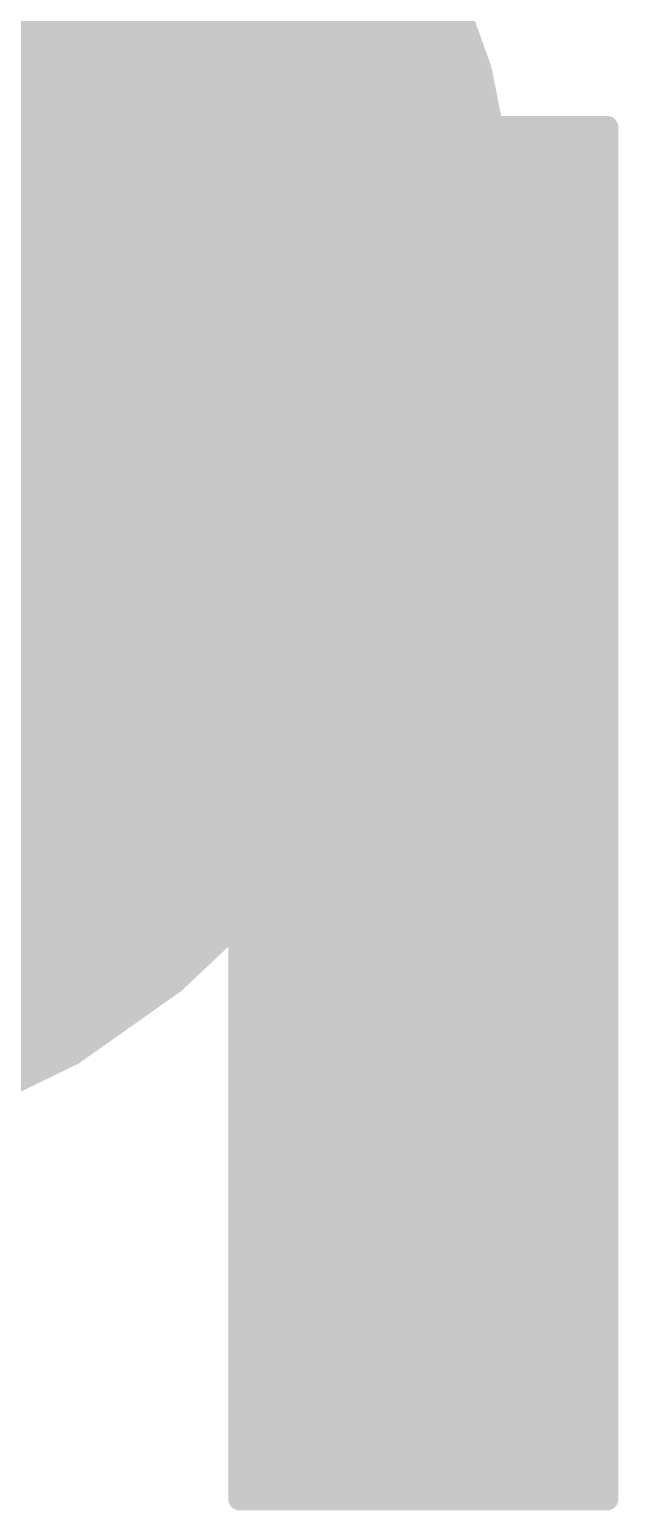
# Model space of a CAD drawing. Extents: x -19 to 88, y -11 to 23.
# Drawn here: x 8.942 to 9.616, y 18.712 to 20.409 of the extents above; entities that cross this region are included whole.
import ezdxf

# ---------------------------------------------------------------- set-up
doc = ezdxf.new("R2010")
doc.units = 0
doc.layers.add('21', color=53, linetype='CONTINUOUS')
doc.layers.add('22', color=53, linetype='CONTINUOUS')

msp = doc.modelspace()

# ---------------------------------------------------------------- linework, layer by layer
at = {"layer": '21', "const_width": 0.0254}
for points in [[(9.4586, 20.363), (9.4228, 20.4628)], [(8.4164, 20.4216), (9.4376, 20.4216)], [(8.4404, 20.3962), (9.4467, 20.3962)], [(8.4643, 20.3708), (9.4558, 20.3708)], [(9.4793, 20.259), (9.4586, 20.363)], [(8.4876, 20.3454), (9.4621, 20.3454)], [(8.5092, 20.32), (9.4672, 20.32)], [(8.5259, 20.2946), (9.4722, 20.2946)], [(8.538, 20.2692), (9.4773, 20.2692)], [(9.4853, 20.0662), (9.4793, 20.259)], [(8.5469, 20.2438), (9.4798, 20.2438)], [(8.5516, 20.2184), (9.4806, 20.2184)], [(8.5554, 20.193), (9.4814, 20.193)], [(8.5534, 20.1676), (9.4822, 20.1676)], [(8.5514, 20.1422), (9.483, 20.1422)], [(8.5436, 20.1168), (9.4838, 20.1168)], [(8.5347, 20.0914), (9.4845, 20.0914)], [(8.5204, 20.066), (9.4853, 20.066)], [(9.4565, 19.8755), (9.4853, 20.0662)], [(8.503, 20.0406), (9.4815, 20.0406)], [(8.4769, 20.0152), (9.4776, 20.0152)], [(8.4437, 19.9898), (9.4738, 19.9898)], [(8.3965, 19.9644), (9.4699, 19.9644)], [(8.3048, 19.939), (9.4661, 19.939)], [(7.6201, 19.9136), (9.4622, 19.9136)], [(7.6201, 19.8882), (9.4584, 19.8882)], [(9.3937, 19.6931), (9.4565, 19.8755)], [(7.6201, 19.8628), (9.4521, 19.8628)], [(7.6201, 19.8374), (9.4434, 19.8374)], [(7.6201, 19.812), (9.4346, 19.812)], [(7.6201, 19.7866), (9.4259, 19.7866)], [(7.6201, 19.7612), (9.4171, 19.7612)], [(7.6201, 19.7358), (9.4084, 19.7358)], [(7.6201, 19.7104), (9.3996, 19.7104)], [(9.299, 19.525), (9.3937, 19.6931)], [(7.6201, 19.685), (9.3891, 19.685)], [(7.6201, 19.6596), (9.3748, 19.6596)], [(7.6201, 19.6342), (9.3605, 19.6342)], [(7.6201, 19.6088), (9.3462, 19.6088)], [(7.6201, 19.5834), (9.3319, 19.5834)], [(7.6201, 19.558), (9.3176, 19.558)], [(7.6201, 19.5326), (9.3033, 19.5326)], [(9.2106, 19.4143), (9.299, 19.525)], [(7.6201, 19.5072), (9.2848, 19.5072)], [(7.6201, 19.4818), (9.2645, 19.4818)], [(7.6201, 19.4564), (9.2442, 19.4564)], [(7.6201, 19.431), (9.2239, 19.431)], [(7.6201, 19.4056), (9.2013, 19.4056)], [(9.1074, 19.3171), (9.2106, 19.4143)], [(7.6201, 19.3802), (9.1744, 19.3802)], [(7.6201, 19.3548), (9.1474, 19.3548)], [(7.6201, 19.3294), (9.1205, 19.3294)], [(8.9917, 19.2354), (9.1074, 19.3171)], [(7.6201, 19.304), (9.0889, 19.304)], [(7.6201, 19.2786), (9.0529, 19.2786)], [(7.6201, 19.2532), (9.0169, 19.2532)], [(8.8687, 19.1754), (8.9917, 19.2354)], [(7.6201, 19.2278), (8.9761, 19.2278)]]:
    msp.add_lwpolyline(points, dxfattribs=at)
at = {"layer": '21', "const_width": 0.0127}
for points in [[(9.4467, 20.3898, 1), (9.4467, 20.4026)], [(9.4558, 20.3645, 1), (9.4558, 20.3772)], [(9.4649, 20.3642, 1), (9.4524, 20.3617)], [(9.4527, 20.3608, 1), (9.4646, 20.3651)], [(9.4621, 20.3391, 1), (9.4621, 20.3518)], [(9.4672, 20.3136, 1), (9.4672, 20.3264)], [(9.4722, 20.2883, 1), (9.4722, 20.301)], [(9.4773, 20.2629, 1), (9.4773, 20.2756)], [(9.4856, 20.2592, 1), (9.473, 20.2588)], [(9.4731, 20.2578, 1), (9.4855, 20.2602)], [(9.4798, 20.2374, 1), (9.4798, 20.2502)], [(9.4806, 20.2121, 1), (9.4806, 20.2248)], [(9.4814, 20.1867, 1), (9.4814, 20.1994)], [(9.4822, 20.1612, 1), (9.4822, 20.174)], [(9.483, 20.1359, 1), (9.483, 20.1486)], [(9.4838, 20.1105, 1), (9.4838, 20.1232)], [(9.4845, 20.085, 1), (9.4845, 20.0978)], [(9.479, 20.066, 1), (9.4917, 20.0664)], [(9.4916, 20.0652, 1), (9.4791, 20.0671)], [(9.4853, 20.0597, 1), (9.4853, 20.0724)], [(9.4815, 20.0343, 1), (9.4815, 20.047)], [(9.4776, 20.0088, 1), (9.4776, 20.0216)], [(9.4738, 19.9835, 1), (9.4738, 19.9962)], [(9.4699, 19.9581, 1), (9.4699, 19.9708)], [(9.4661, 19.9326, 1), (9.4661, 19.9454)], [(9.4622, 19.9073, 1), (9.4622, 19.92)], [(9.4625, 19.8734, 1), (9.4505, 19.8775)], [(9.4584, 19.8819, 1), (9.4584, 19.8946)], [(9.4502, 19.8764, 1), (9.4628, 19.8745)], [(9.4521, 19.8564, 1), (9.4521, 19.8692)], [(9.4434, 19.8311, 1), (9.4434, 19.8438)], [(9.4346, 19.8056, 1), (9.4346, 19.8184)], [(9.4259, 19.7802, 1), (9.4259, 19.793)], [(9.4171, 19.7549, 1), (9.4171, 19.7676)], [(9.4084, 19.7294, 1), (9.4084, 19.7422)], [(9.3996, 19.704, 1), (9.3996, 19.7168)], [(9.3877, 19.6951, 1), (9.3997, 19.691)], [(9.3992, 19.69, 1), (9.3881, 19.6962)], [(9.3891, 19.6787, 1), (9.3891, 19.6914)], [(9.3748, 19.6532, 1), (9.3748, 19.666)], [(9.3605, 19.6278, 1), (9.3605, 19.6406)], [(9.3462, 19.6025, 1), (9.3462, 19.6152)], [(9.3319, 19.577, 1), (9.3319, 19.5898)], [(9.3176, 19.5516, 1), (9.3176, 19.5644)], [(9.2935, 19.5281, 1), (9.3045, 19.5219)], [(9.304, 19.521, 1), (9.294, 19.529)], [(9.3033, 19.5263, 1), (9.3033, 19.539)], [(9.2848, 19.5008, 1), (9.2848, 19.5136)], [(9.2645, 19.4754, 1), (9.2645, 19.4882)], [(9.2442, 19.4501, 1), (9.2442, 19.4628)], [(9.2239, 19.4246, 1), (9.2239, 19.4374)], [(9.2013, 19.3992, 1), (9.2013, 19.412)], [(9.2056, 19.4183, 1), (9.2155, 19.4103)], [(9.2149, 19.4097, 1), (9.2062, 19.4189)], [(9.1744, 19.3739, 1), (9.1744, 19.3866)], [(9.1474, 19.3484, 1), (9.1474, 19.3612)], [(9.1031, 19.3217, 1), (9.1118, 19.3125)], [(9.1111, 19.3119, 1), (9.1038, 19.3223)], [(9.1205, 19.323, 1), (9.1205, 19.3358)], [(9.0889, 19.2977, 1), (9.0889, 19.3104)], [(9.0529, 19.2722, 1), (9.0529, 19.285)], [(9.0169, 19.2468, 1), (9.0169, 19.2596)], [(8.988, 19.2406, 1), (8.9954, 19.2302)], [(8.9945, 19.2297, 1), (8.9889, 19.2411)], [(8.9761, 19.2215, 1), (8.9761, 19.2342)]]:
    msp.add_lwpolyline(points, format="xyb", dxfattribs=at)
at = {"layer": '22'}
for points, const_width in [([(9.0475, 20.226, 0.1577), (8.7528, 20.3352)], 0.0254), ([(9.1999, 20.3035, 1), (9.1999, 20.2907)], 0.0127), ([(9.1999, 20.3035, 1), (9.1999, 20.2907)], 0.0127), ([(9.2063, 20.2971, 1), (9.1936, 20.2971)], 0.0127), ([(9.2063, 20.2971, 1), (9.1936, 20.2971)], 0.0127), ([(9.61, 20.2971, 1), (9.5974, 20.2971)], 0.0127), ([(9.61, 20.2971, 1), (9.5974, 20.2971)], 0.0127), ([(9.6037, 20.2907, 1), (9.6037, 20.3035)], 0.0127), ([(9.6037, 20.2907, 1), (9.6037, 20.3035)], 0.0127), ([(8.961, 20.2881, 1), (8.9542, 20.2774)], 0.0127), ([(8.9554, 20.2768, 1), (8.9598, 20.2887)], 0.0127), ([(9.1999, 20.301, 1), (9.1999, 20.2883)], 0.0127), ([(9.6037, 20.2883, 1), (9.6037, 20.301)], 0.0127), ([(8.9791, 20.2629, 1), (8.9791, 20.2756)], 0.0127), ([(9.1999, 20.2756, 1), (9.1999, 20.2629)], 0.0127), ([(9.6037, 20.2629, 1), (9.6037, 20.2756)], 0.0127), ([(9.0193, 20.2374, 1), (9.0193, 20.2502)], 0.0127), ([(9.1999, 20.2502, 1), (9.1999, 20.2374)], 0.0127), ([(9.6037, 20.2374, 1), (9.6037, 20.2502)], 0.0127), ([(9.0518, 20.2307, 1), (9.0432, 20.2213)], 0.0127), ([(9.1338, 20.1371, 0.0664), (9.0475, 20.226)], 0.0254), ([(9.0514, 20.231, 1), (9.0436, 20.221)], 0.0127), ([(9.0436, 20.221, 1), (9.0514, 20.231)], 0.0127), ([(9.0441, 20.2206, 1), (9.0509, 20.2314)], 0.0127), ([(9.0559, 20.2121, 1), (9.0559, 20.2248)], 0.0127), ([(9.1999, 20.2248, 1), (9.1999, 20.2121)], 0.0127), ([(9.6037, 20.2121, 1), (9.6037, 20.2248)], 0.0127), ([(9.0841, 20.1867, 1), (9.0841, 20.1994)], 0.0127), ([(9.0984, 20.1885, 1), (9.0888, 20.1803)], 0.0127), ([(9.0893, 20.1797, 1), (9.0979, 20.1891)], 0.0127), ([(9.1999, 20.1994, 1), (9.1999, 20.1867)], 0.0127), ([(9.6037, 20.1867, 1), (9.6037, 20.1994)], 0.0127), ([(9.1079, 20.1612, 1), (9.1079, 20.174)], 0.0127), ([(9.1999, 20.174, 1), (9.1999, 20.1612)], 0.0127), ([(9.6037, 20.1612, 1), (9.6037, 20.174)], 0.0127), ([(9.1389, 20.1409, 1), (9.1287, 20.1333)], 0.0127), ([(9.1618, 20.099, 0.0022), (9.1338, 20.1371)], 0.0254), ([(9.1389, 20.1409, 1), (9.1287, 20.1333)], 0.0127), ([(9.1287, 20.1333, 1), (9.1389, 20.1409)], 0.0127), ([(9.129, 20.133, 1), (9.1386, 20.1412)], 0.0127), ([(9.1295, 20.1359, 1), (9.1295, 20.1486)], 0.0127), ([(9.1999, 20.1486, 1), (9.1999, 20.1359)], 0.0127), ([(9.6037, 20.1359, 1), (9.6037, 20.1486)], 0.0127), ([(9.1487, 20.1105, 1), (9.1487, 20.1232)], 0.0127), ([(9.1999, 20.1232, 1), (9.1999, 20.1105)], 0.0127), ([(9.6037, 20.1105, 1), (9.6037, 20.1232)], 0.0127), ([(9.1667, 20.1031, 1), (9.1569, 20.0949)], 0.0127), ([(9.1618, 20.099, 0.0333), (9.1745, 20.0838)], 0.0254), ([(9.1669, 20.1027, 1), (9.1567, 20.0953)], 0.0127), ([(9.1567, 20.0952, 1), (9.1669, 20.1028)], 0.0127), ([(9.1567, 20.0953, 1), (9.1669, 20.1027)], 0.0127), ([(9.1781, 20.089, 1), (9.1709, 20.0786)], 0.0127), ([(9.1745, 20.0838, 0.205), (9.1923, 20.0762)], 0.0254), ([(9.1791, 20.0882, 1), (9.1699, 20.0794)], 0.0127), ([(9.1682, 20.085, 1), (9.1682, 20.0978)], 0.0127), ([(9.1696, 20.0797, 1), (9.1794, 20.0879)], 0.0127), ([(9.1699, 20.0794, 1), (9.1791, 20.0882)], 0.0127), ([(9.1839, 20.0844, 1), (9.1814, 20.072)], 0.0127), ([(9.179, 20.073, 1), (9.1862, 20.0834)], 0.0127), ([(9.1923, 20.0826, 1), (9.1923, 20.0698)], 0.0127), ([(9.1923, 20.0826, 1), (9.1923, 20.0698)], 0.0127), ([(9.1999, 20.0978, 1), (9.1999, 20.085)], 0.0127), ([(9.1999, 20.0698, 1), (9.1999, 20.0826)], 0.0127), ([(9.1999, 20.0698, 1), (9.1999, 20.0826)], 0.0127), ([(9.6037, 20.085, 1), (9.6037, 20.0978)], 0.0127), ([(9.191, 20.07, 1), (9.1936, 20.0824)], 0.0127), ([(9.1923, 20.0699, 1), (9.1923, 20.0825)], 0.0127), ([(9.1936, 20.0762, 1), (9.2063, 20.0762)], 0.0127), ([(9.1936, 20.0762, 1), (9.2063, 20.0762)], 0.0127), ([(9.6037, 20.0597, 1), (9.6037, 20.0724)], 0.0127), ([(9.6037, 20.0343, 1), (9.6037, 20.047)], 0.0127), ([(9.0602, 19.9492, 0.1688), (8.9002, 20.0127)], 0.0254), ([(9.6037, 20.0088, 1), (9.6037, 20.0216)], 0.0127), ([(8.9602, 20.0096, 1), (8.9555, 19.9978)], 0.0127), ([(8.9569, 19.9974, 1), (8.9588, 20.01)], 0.0127), ([(8.9929, 19.9962, 1), (8.9929, 19.9835)], 0.0127), ([(9.0157, 19.9874, 1), (9.0085, 19.9769)], 0.0127), ([(9.0097, 19.9763, 1), (9.0144, 19.9881)], 0.0127), ([(9.6037, 19.9835, 1), (9.6037, 19.9962)], 0.0127), ([(9.038, 19.9708, 1), (9.038, 19.9581)], 0.0127), ([(9.6037, 19.9581, 1), (9.6037, 19.9708)], 0.0127), ([(9.0649, 19.9535, 1), (9.0555, 19.9449)], 0.0127), ([(9.1516, 19.8196, 0.1229), (9.0602, 19.9492)], 0.0254), ([(9.0643, 19.954, 1), (9.0561, 19.9444)], 0.0127), ([(9.0561, 19.9444, 1), (9.0643, 19.954)], 0.0127), ([(9.0566, 19.944, 1), (9.0638, 19.9544)], 0.0127), ([(9.0694, 19.9454, 1), (9.0694, 19.9326)], 0.0127), ([(9.6037, 19.9326, 1), (9.6037, 19.9454)], 0.0127), ([(9.0925, 19.92, 1), (9.0925, 19.9073)], 0.0127), ([(9.6037, 19.9073, 1), (9.6037, 19.92)], 0.0127), ([(9.1195, 19.893, 1), (9.1083, 19.887)], 0.0127), ([(9.1148, 19.8946, 1), (9.1148, 19.8819)], 0.0127), ([(9.1092, 19.8858, 1), (9.1186, 19.8943)], 0.0127), ([(9.6037, 19.8819, 1), (9.6037, 19.8946)], 0.0127), ([(9.1284, 19.8692, 1), (9.1284, 19.8564)], 0.0127), ([(9.6037, 19.8564, 1), (9.6037, 19.8692)], 0.0127), ([(9.1421, 19.8438, 1), (9.1421, 19.8311)], 0.0127), ([(9.6037, 19.8311, 1), (9.6037, 19.8438)], 0.0127), ([(9.1577, 19.8214, 1), (9.1455, 19.8178)], 0.0127), ([(9.1821, 19.6621, 0.0895), (9.1516, 19.8196)], 0.0254), ([(9.1575, 19.8219, 1), (9.1457, 19.8173)], 0.0127), ([(9.1457, 19.8173, 1), (9.1575, 19.8219)], 0.0127), ([(9.146, 19.8166, 1), (9.1572, 19.8226)], 0.0127), ([(9.1538, 19.8184, 1), (9.1538, 19.8056)], 0.0127), ([(9.6037, 19.8056, 1), (9.6037, 19.8184)], 0.0127), ([(9.1611, 19.793, 1), (9.1611, 19.7802)], 0.0127), ([(9.6037, 19.7802, 1), (9.6037, 19.793)], 0.0127), ([(9.1684, 19.7676, 1), (9.1684, 19.7549)], 0.0127), ([(9.6037, 19.7549, 1), (9.6037, 19.7676)], 0.0127), ([(9.1802, 19.7429, 1), (9.1676, 19.7416)], 0.0127), ([(9.1678, 19.7405, 1), (9.18, 19.744)], 0.0127), ([(9.1745, 19.7422, 1), (9.1745, 19.7294)], 0.0127), ([(9.6037, 19.7294, 1), (9.6037, 19.7422)], 0.0127), ([(9.1772, 19.7168, 1), (9.1772, 19.704)], 0.0127), ([(9.6037, 19.704, 1), (9.6037, 19.7168)], 0.0127), ([(9.1798, 19.6914, 1), (9.1798, 19.6787)], 0.0127), ([(9.6037, 19.6787, 1), (9.6037, 19.6914)], 0.0127), ([(9.1821, 19.666, 1), (9.1821, 19.6532)], 0.0127), ([(9.1821, 19.5936, 0.0064), (9.1821, 19.6621)], 0.0254), ([(9.1884, 19.6622, 1), (9.1758, 19.662)], 0.0127), ([(9.1884, 19.6621, 1), (9.1758, 19.6621)], 0.0127), ([(9.1758, 19.6615, 1), (9.1884, 19.6627)], 0.0127), ([(9.1758, 19.662, 1), (9.1884, 19.6622)], 0.0127), ([(9.6037, 19.6532, 1), (9.6037, 19.666)], 0.0127), ([(9.1821, 19.6406, 1), (9.1821, 19.6278)], 0.0127), ([(9.6037, 19.6278, 1), (9.6037, 19.6406)], 0.0127), ([(9.1821, 19.6152, 1), (9.1821, 19.6025)], 0.0127), ([(9.6037, 19.6025, 1), (9.6037, 19.6152)], 0.0127), ([(9.1758, 19.5937, 1), (9.1884, 19.5935)], 0.0127), ([(9.1884, 19.5936, 1), (9.1758, 19.5936)], 0.0127), ([(9.1821, 19.5898, 1), (9.1821, 19.577)], 0.0127), ([(9.6037, 19.577, 1), (9.6037, 19.5898)], 0.0127), ([(9.1821, 19.5644, 1), (9.1821, 19.5516)], 0.0127), ([(9.6037, 19.5516, 1), (9.6037, 19.5644)], 0.0127), ([(9.1821, 19.539, 1), (9.1821, 19.5263)], 0.0127), ([(9.6037, 19.5263, 1), (9.6037, 19.539)], 0.0127), ([(9.1821, 19.5136, 1), (9.1821, 19.5008)], 0.0127), ([(9.6037, 19.5008, 1), (9.6037, 19.5136)], 0.0127), ([(9.1821, 19.4882, 1), (9.1821, 19.4754)], 0.0127), ([(9.6037, 19.4754, 1), (9.6037, 19.4882)], 0.0127), ([(9.1821, 19.4628, 1), (9.1821, 19.4501)], 0.0127), ([(9.6037, 19.4501, 1), (9.6037, 19.4628)], 0.0127), ([(9.1821, 19.4374, 1), (9.1821, 19.4246)], 0.0127), ([(9.6037, 19.4246, 1), (9.6037, 19.4374)], 0.0127), ([(9.1821, 19.412, 1), (9.1821, 19.3992)], 0.0127), ([(9.6037, 19.3992, 1), (9.6037, 19.412)], 0.0127), ([(9.1821, 19.3866, 1), (9.1821, 19.3739)], 0.0127), ([(9.6037, 19.3739, 1), (9.6037, 19.3866)], 0.0127), ([(9.1821, 19.3612, 1), (9.1821, 19.3484)], 0.0127), ([(9.6037, 19.3484, 1), (9.6037, 19.3612)], 0.0127), ([(9.1821, 19.3358, 1), (9.1821, 19.323)], 0.0127), ([(9.6037, 19.323, 1), (9.6037, 19.3358)], 0.0127), ([(9.1821, 19.3104, 1), (9.1821, 19.2977)], 0.0127), ([(9.6037, 19.2977, 1), (9.6037, 19.3104)], 0.0127), ([(9.1821, 19.285, 1), (9.1821, 19.2722)], 0.0127), ([(9.6037, 19.2722, 1), (9.6037, 19.285)], 0.0127), ([(9.1821, 19.2596, 1), (9.1821, 19.2468)], 0.0127), ([(9.6037, 19.2468, 1), (9.6037, 19.2596)], 0.0127), ([(9.1821, 19.2342, 1), (9.1821, 19.2215)], 0.0127), ([(9.6037, 19.2215, 1), (9.6037, 19.2342)], 0.0127), ([(9.1821, 19.2088, 1), (9.1821, 19.196)], 0.0127), ([(9.6037, 19.196, 1), (9.6037, 19.2088)], 0.0127), ([(9.1821, 19.1834, 1), (9.1821, 19.1706)], 0.0127), ([(9.6037, 19.1706, 1), (9.6037, 19.1834)], 0.0127), ([(9.1821, 19.158, 1), (9.1821, 19.1453)], 0.0127), ([(9.6037, 19.1453, 1), (9.6037, 19.158)], 0.0127), ([(9.1821, 19.1326, 1), (9.1821, 19.1198)], 0.0127), ([(9.6037, 19.1198, 1), (9.6037, 19.1326)], 0.0127), ([(9.1821, 19.1072, 1), (9.1821, 19.0944)], 0.0127), ([(9.6037, 19.0944, 1), (9.6037, 19.1072)], 0.0127), ([(9.1821, 19.0818, 1), (9.1821, 19.0691)], 0.0127), ([(9.6037, 19.0691, 1), (9.6037, 19.0818)], 0.0127), ([(9.1821, 19.0564, 1), (9.1821, 19.0436)], 0.0127), ([(9.6037, 19.0436, 1), (9.6037, 19.0564)], 0.0127), ([(9.1821, 19.031, 1), (9.1821, 19.0182)], 0.0127), ([(9.6037, 19.0182, 1), (9.6037, 19.031)], 0.0127), ([(9.1821, 19.0056, 1), (9.1821, 18.9929)], 0.0127), ([(9.6037, 18.9929, 1), (9.6037, 19.0056)], 0.0127), ([(9.1821, 18.9802, 1), (9.1821, 18.9674)], 0.0127), ([(9.6037, 18.9674, 1), (9.6037, 18.9802)], 0.0127), ([(9.1821, 18.9548, 1), (9.1821, 18.942)], 0.0127), ([(9.6037, 18.942, 1), (9.6037, 18.9548)], 0.0127), ([(9.1821, 18.9294, 1), (9.1821, 18.9167)], 0.0127), ([(9.6037, 18.9167, 1), (9.6037, 18.9294)], 0.0127), ([(9.1821, 18.904, 1), (9.1821, 18.8912)], 0.0127), ([(9.6037, 18.8912, 1), (9.6037, 18.904)], 0.0127), ([(9.1821, 18.8786, 1), (9.1821, 18.8658)], 0.0127), ([(9.6037, 18.8658, 1), (9.6037, 18.8786)], 0.0127), ([(9.1821, 18.8532, 1), (9.1821, 18.8405)], 0.0127), ([(9.6037, 18.8405, 1), (9.6037, 18.8532)], 0.0127), ([(9.1821, 18.8278, 1), (9.1821, 18.815)], 0.0127), ([(9.6037, 18.815, 1), (9.6037, 18.8278)], 0.0127), ([(9.1821, 18.8024, 1), (9.1821, 18.7896)], 0.0127), ([(9.6037, 18.7896, 1), (9.6037, 18.8024)], 0.0127), ([(9.1821, 18.777, 1), (9.1821, 18.7643)], 0.0127), ([(9.6037, 18.7643, 1), (9.6037, 18.777)], 0.0127), ([(9.1821, 18.7516, 1), (9.1821, 18.7388)], 0.0127), ([(9.6037, 18.7388, 1), (9.6037, 18.7516)], 0.0127), ([(9.1821, 18.7313, 1), (9.1821, 18.7186)], 0.0127), ([(9.1821, 18.7313, 1), (9.1821, 18.7186)], 0.0127), ([(9.6037, 18.7186, 1), (9.6037, 18.7313)], 0.0127), ([(9.6037, 18.7186, 1), (9.6037, 18.7313)], 0.0127), ([(9.1758, 18.7249, 1), (9.1884, 18.7249)], 0.0127), ([(9.1758, 18.7249, 1), (9.1884, 18.7249)], 0.0127), ([(9.5974, 18.7249, 1), (9.61, 18.7249)], 0.0127), ([(9.5974, 18.7249, 1), (9.61, 18.7249)], 0.0127)]:
    msp.add_lwpolyline(points, format="xyb", dxfattribs=dict(at, const_width=const_width))
at = {"layer": '22', "const_width": 0.0254}
for points in [[(8.9576, 20.2828), (8.858, 20.3197)], [(9.6037, 20.2971), (9.1999, 20.2971)], [(9.1999, 20.2971), (9.1999, 20.0762)], [(9.6037, 20.2971), (9.1999, 20.2971)], [(9.1999, 20.2971), (9.1999, 20.0762)], [(9.6037, 18.7249), (9.6037, 20.2971)], [(9.6037, 18.7249), (9.6037, 20.2971)], [(9.0475, 20.226), (8.9576, 20.2828)], [(9.1999, 20.2946), (9.6037, 20.2946)], [(8.3678, 20.2692), (8.9791, 20.2692)], [(9.1999, 20.2692), (9.6037, 20.2692)], [(8.3339, 20.2438), (9.0193, 20.2438)], [(9.1999, 20.2438), (9.6037, 20.2438)], [(8.3016, 20.2184), (9.0559, 20.2184)], [(9.0936, 20.1844), (9.0475, 20.226)], [(9.1999, 20.2184), (9.6037, 20.2184)], [(8.2747, 20.193), (9.0841, 20.193)], [(9.1338, 20.1371), (9.0936, 20.1844)], [(9.1999, 20.193), (9.6037, 20.193)], [(8.2531, 20.1676), (9.1079, 20.1676)], [(9.1999, 20.1676), (9.6037, 20.1676)], [(8.2331, 20.1422), (9.1295, 20.1422)], [(9.1618, 20.099), (9.1338, 20.1371)], [(9.1999, 20.1422), (9.6037, 20.1422)], [(8.218, 20.1168), (9.1487, 20.1168)], [(9.1999, 20.1168), (9.6037, 20.1168)], [(9.1745, 20.0838), (9.1618, 20.099)], [(8.203, 20.0914), (9.1682, 20.0914)], [(9.1826, 20.0782), (9.1745, 20.0838)], [(9.1923, 20.0762), (9.1826, 20.0782)], [(9.1999, 20.0914), (9.6037, 20.0914)], [(8.1916, 20.066), (9.6037, 20.066)], [(9.1999, 20.0762), (9.1923, 20.0762)], [(9.1999, 20.0762), (9.1923, 20.0762)], [(8.1819, 20.0406), (9.6037, 20.0406)], [(8.8443, 20.0152), (9.6037, 20.0152)], [(8.9002, 20.0127), (8.9578, 20.0037)], [(8.9578, 20.0037), (9.0121, 19.9822)], [(8.9929, 19.9898), (9.6037, 19.9898)], [(9.0121, 19.9822), (9.0602, 19.9492)], [(9.038, 19.9644), (9.6037, 19.9644)], [(9.0602, 19.9492), (9.1139, 19.89)], [(9.0694, 19.939), (9.6037, 19.939)], [(9.0925, 19.9136), (9.6037, 19.9136)], [(9.1139, 19.89), (9.1516, 19.8196)], [(9.1148, 19.8882), (9.6037, 19.8882)], [(9.1284, 19.8628), (9.6037, 19.8628)], [(9.1421, 19.8374), (9.6037, 19.8374)], [(9.1516, 19.8196), (9.1739, 19.7422)], [(9.1538, 19.812), (9.6037, 19.812)], [(9.1611, 19.7866), (9.6037, 19.7866)], [(9.1684, 19.7612), (9.6037, 19.7612)], [(9.1739, 19.7422), (9.1821, 19.6621)], [(9.1745, 19.7358), (9.6037, 19.7358)], [(9.1772, 19.7104), (9.6037, 19.7104)], [(9.1798, 19.685), (9.6037, 19.685)], [(9.1821, 19.6621), (9.1821, 18.7249)], [(9.1821, 19.6596), (9.6037, 19.6596)], [(9.1821, 19.6342), (9.6037, 19.6342)], [(9.1821, 19.6088), (9.6037, 19.6088)], [(9.1821, 19.5936), (9.1821, 18.7249)], [(9.1821, 19.5834), (9.6037, 19.5834)], [(9.1821, 19.558), (9.6037, 19.558)], [(9.1821, 19.5326), (9.6037, 19.5326)], [(9.1821, 19.5072), (9.6037, 19.5072)], [(9.1821, 19.4818), (9.6037, 19.4818)], [(9.1821, 19.4564), (9.6037, 19.4564)], [(9.1821, 19.431), (9.6037, 19.431)], [(9.1821, 19.4056), (9.6037, 19.4056)], [(9.1821, 19.3802), (9.6037, 19.3802)], [(9.1821, 19.3548), (9.6037, 19.3548)], [(9.1821, 19.3294), (9.6037, 19.3294)], [(9.1821, 19.304), (9.6037, 19.304)], [(9.1821, 19.2786), (9.6037, 19.2786)], [(9.1821, 19.2532), (9.6037, 19.2532)], [(9.1821, 19.2278), (9.6037, 19.2278)], [(9.1821, 19.2024), (9.6037, 19.2024)], [(9.1821, 19.177), (9.6037, 19.177)], [(9.1821, 19.1516), (9.6037, 19.1516)], [(9.1821, 19.1262), (9.6037, 19.1262)], [(9.1821, 19.1008), (9.6037, 19.1008)], [(9.1821, 19.0754), (9.6037, 19.0754)], [(9.1821, 19.05), (9.6037, 19.05)], [(9.1821, 19.0246), (9.6037, 19.0246)], [(9.1821, 18.9992), (9.6037, 18.9992)], [(9.1821, 18.9738), (9.6037, 18.9738)], [(9.1821, 18.9484), (9.6037, 18.9484)], [(9.1821, 18.923), (9.6037, 18.923)], [(9.1821, 18.8976), (9.6037, 18.8976)], [(9.1821, 18.8722), (9.6037, 18.8722)], [(9.1821, 18.8468), (9.6037, 18.8468)], [(9.1821, 18.8214), (9.6037, 18.8214)], [(9.1821, 18.796), (9.6037, 18.796)], [(9.1821, 18.7706), (9.6037, 18.7706)], [(9.1821, 18.7452), (9.6037, 18.7452)], [(9.1821, 18.7249), (9.6037, 18.7249)], [(9.1821, 18.7249), (9.6037, 18.7249)]]:
    msp.add_lwpolyline(points, dxfattribs=at)

doc.saveas('drawing.dxf')
